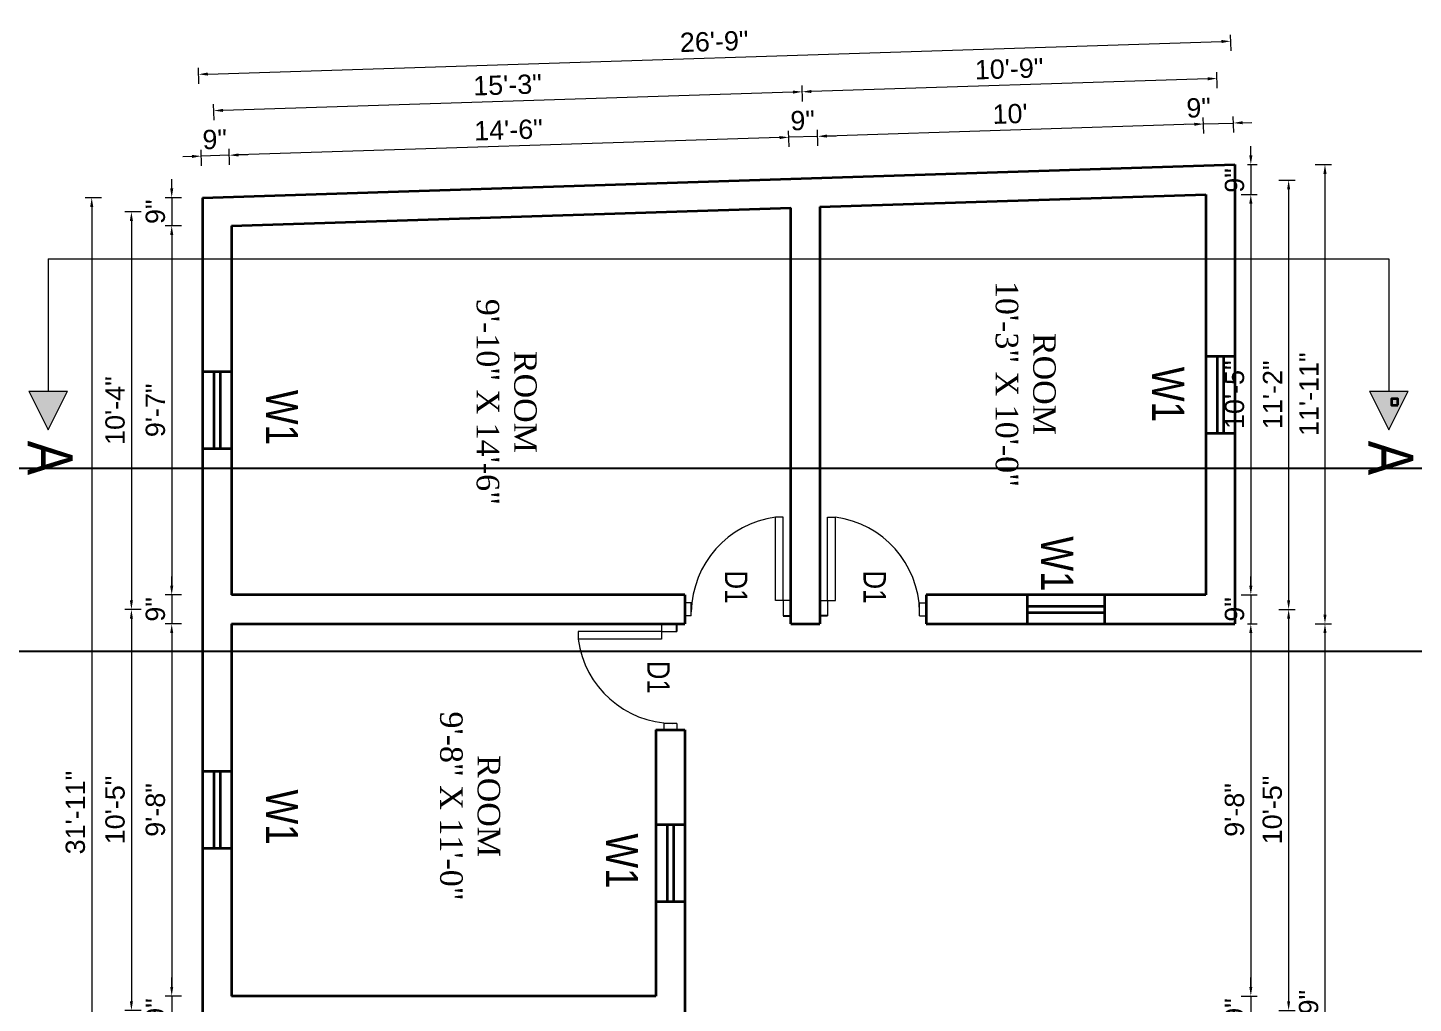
# Model space of a CAD drawing. Header units: inches. Extents: x 0 to 383786, y -43792 to 0.
# Drawn here: x 358287.7 to 358718.6, y -40784.3 to -40480.8 of the extents above; entities that cross this region are included whole.
import ezdxf

# ---------------------------------------------------------------- set-up
doc = ezdxf.new("R2010")
doc.units = ezdxf.units.IN
doc.header["$LTSCALE"] = 2
doc.header["$MEASUREMENT"] = 0
doc.header["$PDMODE"] = 34
doc.layers.get('0').update_dxf_attribs({"linetype": 'CONTINUOUS'})
doc.layers.get('DEFPOINTS').update_dxf_attribs({"color": 141, "linetype": 'CONTINUOUS'})
for name, color, linetype, lineweight in [('dimension', 160, 'CONTINUOUS', 15), ('door', 20, 'CONTINUOUS', 35), ('steps', 253, 'CONTINUOUS', 20), ('truss', 1, 'CONTINUOUS', 25)]:
    doc.layers.add(name, color=color, linetype=linetype, lineweight=lineweight)
doc.styles.add('Lettring Text', font='arial.ttf')
doc.styles.get("Standard").update_dxf_attribs({"font": 'ARIALN.TTF'})
doc.dimstyles.new('Copy of Standard', dxfattribs={"dimtxt": 6, "dimasz": 2.875, "dimexe": 2, "dimexo": 4, "dimgap": 2, "dimtad": 1, "dimdec": 0, "dimrnd": 1, "dimzin": 0, "dimdsep": 46, "dimlunit": 4, "dimtxsty": 'Lettring Text', "dimcen": 0.1, "dimclrd": 7, "dimclre": 7, "dimclrt": 7, "dimazin": 0, "dimtfac": 0.645, "dimtdec": 0, "dimtmove": 1, "dimatfit": 0, "dimfxl": 3, "dimfxlon": 1, "dimtfillclr": 256, "dimtolj": 1, "dimtzin": 0, "dimlwd": -1, "dimlwe": -1, "dimarcsym": 2})

# ---------------------------------------------------------------- blocks, each defined once
blk = doc.blocks.new('*D233')
at = {"layer": 'DEFPOINTS', "color": 0, "ltscale": 0.5, "transparency": 16777216}
for p in [(358663.07, -40523.43), (358654.07, -40532.72), (358668.08, -40532.72)]:
    blk.add_point(p, dxfattribs=at)
at = {"layer": 'steps', "color": 7, "ltscale": 0.5, "transparency": 16777216}
for p, q in [((358668.08, -40520.55), (358668.08, -40517.68)), ((358667.07, -40523.43), (358670.08, -40523.43)), ((358668.08, -40523.43), (358668.08, -40532.72)), ((358665.08, -40532.72), (358670.08, -40532.72)), ((358668.08, -40535.59), (358668.08, -40538.47))]:
    blk.add_line(p, q, dxfattribs=at)
for points in [[(358667.6, -40520.55), (358668.56, -40520.55), (358668.08, -40523.43)], [(358667.6, -40535.59), (358668.56, -40535.59), (358668.08, -40532.72)]]:
    blk.add_solid(points, dxfattribs=at)
at = {"layer": 'steps', "color": 7, "ltscale": 0.5, "transparency": 16777216, "insert": (358663.02, -40528.36), "char_height": 6, "attachment_point": 5, "rotation": 90, "style": 'Lettring Text'}
blk.add_mtext('\\A1;9"', dxfattribs=at)
blk = doc.blocks.new('*D234')
at = {"layer": 'DEFPOINTS', "color": 0, "ltscale": 0.5, "transparency": 16777216}
for p in [(358654.07, -40532.72), (358654.07, -40657.3), (358668.08, -40657.3)]:
    blk.add_point(p, dxfattribs=at)
at = {"layer": 'steps', "color": 7, "ltscale": 0.5, "transparency": 16777216}
for p, q in [((358665.08, -40532.72), (358670.08, -40532.72)), ((358668.08, -40535.59), (358668.08, -40654.43)), ((358665.08, -40657.3), (358670.08, -40657.3))]:
    blk.add_line(p, q, dxfattribs=at)
for points in [[(358667.6, -40535.59), (358668.56, -40535.59), (358668.08, -40532.72)], [(358667.6, -40654.43), (358668.56, -40654.43), (358668.08, -40657.3)]]:
    blk.add_solid(points, dxfattribs=at)
at = {"layer": 'steps', "color": 7, "ltscale": 0.5, "transparency": 16777216, "insert": (358663.02, -40595.01), "char_height": 6, "attachment_point": 5, "rotation": 90, "style": 'Lettring Text'}
blk.add_mtext('\\A1;10\'-5"', dxfattribs=at)
blk = doc.blocks.new('*D235')
at = {"layer": 'DEFPOINTS', "color": 0, "ltscale": 0.5, "transparency": 16777216}
for p in [(358654.07, -40657.3), (358663.07, -40666.3), (358668.08, -40666.3)]:
    blk.add_point(p, dxfattribs=at)
at = {"layer": 'steps', "color": 7, "ltscale": 0.5, "transparency": 16777216}
for p, q in [((358668.08, -40654.43), (358668.08, -40651.55)), ((358665.08, -40657.3), (358670.08, -40657.3)), ((358668.08, -40657.3), (358668.08, -40666.3)), ((358667.07, -40666.3), (358670.08, -40666.3)), ((358668.08, -40669.18), (358668.08, -40672.05))]:
    blk.add_line(p, q, dxfattribs=at)
for points in [[(358667.6, -40654.43), (358668.56, -40654.43), (358668.08, -40657.3)], [(358667.6, -40669.18), (358668.56, -40669.18), (358668.08, -40666.3)]]:
    blk.add_solid(points, dxfattribs=at)
at = {"layer": 'steps', "color": 7, "ltscale": 0.5, "transparency": 16777216, "insert": (358663.02, -40661.8), "char_height": 6, "attachment_point": 5, "rotation": 90, "style": 'Lettring Text'}
blk.add_mtext('\\A1;9"', dxfattribs=at)
blk = doc.blocks.new('*D236')
at = {"layer": 'DEFPOINTS', "color": 0, "ltscale": 0.5, "transparency": 16777216}
for p in [(358658.57, -40528.27), (358658.57, -40661.8), (358679.84, -40661.8)]:
    blk.add_point(p, dxfattribs=at)
at = {"layer": 'steps', "color": 7, "ltscale": 0.5, "transparency": 16777216}
for p, q in [((358676.84, -40528.27), (358681.84, -40528.27)), ((358679.84, -40531.14), (358679.84, -40658.93)), ((358676.84, -40661.8), (358681.84, -40661.8))]:
    blk.add_line(p, q, dxfattribs=at)
for points in [[(358679.36, -40531.14), (358680.32, -40531.14), (358679.84, -40528.27)], [(358679.36, -40658.93), (358680.32, -40658.93), (358679.84, -40661.8)]]:
    blk.add_solid(points, dxfattribs=at)
at = {"layer": 'steps', "color": 7, "ltscale": 0.5, "transparency": 16777216, "insert": (358674.83, -40595.03), "char_height": 6, "attachment_point": 5, "rotation": 90, "style": 'Lettring Text'}
blk.add_mtext('\\A1;11\'-2"', dxfattribs=at)
blk = doc.blocks.new('*D237')
at = {"layer": 'DEFPOINTS', "color": 0, "ltscale": 0.5, "transparency": 16777216}
for p in [(358663.07, -40523.43), (358663.07, -40666.3), (358691.14, -40666.3)]:
    blk.add_point(p, dxfattribs=at)
at = {"layer": 'steps', "color": 7, "ltscale": 0.5, "transparency": 16777216}
for p, q in [((358688.14, -40523.43), (358693.14, -40523.43)), ((358691.14, -40526.3), (358691.14, -40663.43)), ((358688.14, -40666.3), (358693.14, -40666.3))]:
    blk.add_line(p, q, dxfattribs=at)
for points in [[(358690.66, -40526.3), (358691.62, -40526.3), (358691.14, -40523.43)], [(358690.66, -40663.43), (358691.62, -40663.43), (358691.14, -40666.3)]]:
    blk.add_solid(points, dxfattribs=at)
at = {"layer": 'steps', "color": 7, "ltscale": 0.5, "transparency": 16777216, "insert": (358686.13, -40594.86), "char_height": 6, "attachment_point": 5, "rotation": 90, "style": 'Lettring Text'}
blk.add_mtext('\\A1;11\'-11"', dxfattribs=at)
blk = doc.blocks.new('*D238')
at = {"layer": 'DEFPOINTS', "color": 0, "ltscale": 0.5, "transparency": 16777216}
for p in [(358342.07, -40533.73), (358332.48, -40542.45), (358351.07, -40542.45)]:
    blk.add_point(p, dxfattribs=at)
at = {"layer": 'steps', "color": 7, "ltscale": 0.5, "transparency": 16777216}
for p, q in [((358332.48, -40530.85), (358332.48, -40527.98)), ((358335.48, -40533.73), (358330.48, -40533.73)), ((358332.48, -40533.73), (358332.48, -40542.45)), ((358335.48, -40542.45), (358330.48, -40542.45)), ((358332.48, -40545.32), (358332.48, -40548.2))]:
    blk.add_line(p, q, dxfattribs=at)
for points in [[(358332, -40530.85), (358332.96, -40530.85), (358332.48, -40533.73)], [(358332, -40545.32), (358332.96, -40545.32), (358332.48, -40542.45)]]:
    blk.add_solid(points, dxfattribs=at)
at = {"layer": 'steps', "color": 7, "ltscale": 0.5, "transparency": 16777216, "insert": (358327.42, -40538.09), "char_height": 6, "attachment_point": 5, "rotation": 90, "style": 'Lettring Text'}
blk.add_mtext('\\A1;9"', dxfattribs=at)
blk = doc.blocks.new('*D239')
at = {"layer": 'DEFPOINTS', "color": 0, "ltscale": 0.5, "transparency": 16777216}
for p in [(358351.07, -40542.45), (358332.48, -40657.3), (358342.07, -40657.3)]:
    blk.add_point(p, dxfattribs=at)
at = {"layer": 'steps', "color": 7, "ltscale": 0.5, "transparency": 16777216}
for p, q in [((358335.48, -40542.45), (358330.48, -40542.45)), ((358332.48, -40545.32), (358332.48, -40654.43)), ((358335.48, -40657.3), (358330.48, -40657.3))]:
    blk.add_line(p, q, dxfattribs=at)
for points in [[(358332, -40545.32), (358332.96, -40545.32), (358332.48, -40542.45)], [(358332, -40654.43), (358332.96, -40654.43), (358332.48, -40657.3)]]:
    blk.add_solid(points, dxfattribs=at)
at = {"layer": 'steps', "color": 7, "ltscale": 0.5, "transparency": 16777216, "insert": (358327.42, -40599.87), "char_height": 6, "attachment_point": 5, "rotation": 90, "style": 'Lettring Text'}
blk.add_mtext('\\A1;9\'-7"', dxfattribs=at)
blk = doc.blocks.new('*D240')
at = {"layer": 'DEFPOINTS', "color": 0, "ltscale": 0.5, "transparency": 16777216}
for p in [(358342.07, -40657.3), (358332.48, -40666.3), (358342.07, -40666.3)]:
    blk.add_point(p, dxfattribs=at)
at = {"layer": 'steps', "color": 7, "ltscale": 0.5, "transparency": 16777216}
for p, q in [((358332.48, -40654.43), (358332.48, -40651.55)), ((358335.48, -40657.3), (358330.48, -40657.3)), ((358332.48, -40657.3), (358332.48, -40666.3)), ((358335.48, -40666.3), (358330.48, -40666.3)), ((358332.48, -40669.18), (358332.48, -40672.05))]:
    blk.add_line(p, q, dxfattribs=at)
for points in [[(358332, -40654.43), (358332.96, -40654.43), (358332.48, -40657.3)], [(358332, -40669.18), (358332.96, -40669.18), (358332.48, -40666.3)]]:
    blk.add_solid(points, dxfattribs=at)
at = {"layer": 'steps', "color": 7, "ltscale": 0.5, "transparency": 16777216, "insert": (358327.42, -40661.8), "char_height": 6, "attachment_point": 5, "rotation": 90, "style": 'Lettring Text'}
blk.add_mtext('\\A1;9"', dxfattribs=at)
blk = doc.blocks.new('*D241')
at = {"layer": 'DEFPOINTS', "color": 0, "ltscale": 0.5, "transparency": 16777216}
for p in [(358342.07, -40666.3), (358332.48, -40782.09), (358351.07, -40782.09)]:
    blk.add_point(p, dxfattribs=at)
at = {"layer": 'steps', "color": 7, "ltscale": 0.5, "transparency": 16777216}
for p, q in [((358335.48, -40666.3), (358330.48, -40666.3)), ((358332.48, -40669.18), (358332.48, -40779.22)), ((358335.48, -40782.09), (358330.48, -40782.09))]:
    blk.add_line(p, q, dxfattribs=at)
for points in [[(358332, -40669.18), (358332.96, -40669.18), (358332.48, -40666.3)], [(358332, -40779.22), (358332.96, -40779.22), (358332.48, -40782.09)]]:
    blk.add_solid(points, dxfattribs=at)
at = {"layer": 'steps', "color": 7, "ltscale": 0.5, "transparency": 16777216, "insert": (358327.42, -40724.2), "char_height": 6, "attachment_point": 5, "rotation": 90, "style": 'Lettring Text'}
blk.add_mtext('\\A1;9\'-8"', dxfattribs=at)
blk = doc.blocks.new('*D242')
at = {"layer": 'DEFPOINTS', "color": 0, "ltscale": 0.5, "transparency": 16777216}
for p in [(358351.07, -40782.09), (358332.48, -40791.09), (358342.07, -40791.09)]:
    blk.add_point(p, dxfattribs=at)
at = {"layer": 'steps', "color": 7, "ltscale": 0.5, "transparency": 16777216}
for p, q in [((358332.48, -40779.22), (358332.48, -40776.34)), ((358335.48, -40782.09), (358330.48, -40782.09)), ((358332.48, -40782.09), (358332.48, -40791.09)), ((358335.48, -40791.09), (358330.48, -40791.09)), ((358332.48, -40793.97), (358332.48, -40796.84))]:
    blk.add_line(p, q, dxfattribs=at)
for points in [[(358332, -40779.22), (358332.96, -40779.22), (358332.48, -40782.09)], [(358332, -40793.97), (358332.96, -40793.97), (358332.48, -40791.09)]]:
    blk.add_solid(points, dxfattribs=at)
at = {"layer": 'steps', "color": 7, "ltscale": 0.5, "transparency": 16777216, "insert": (358327.42, -40786.59), "char_height": 6, "attachment_point": 5, "rotation": 90, "style": 'Lettring Text'}
blk.add_mtext('\\A1;9"', dxfattribs=at)
blk = doc.blocks.new('*D245')
at = {"layer": 'DEFPOINTS', "color": 0, "ltscale": 0.5, "transparency": 16777216}
for p in [(358346.57, -40538.09), (358319.94, -40661.8), (358346.57, -40661.8)]:
    blk.add_point(p, dxfattribs=at)
at = {"layer": 'steps', "color": 7, "ltscale": 0.5, "transparency": 16777216}
for p, q in [((358322.94, -40538.09), (358317.94, -40538.09)), ((358319.94, -40540.96), (358319.94, -40658.93)), ((358322.94, -40661.8), (358317.94, -40661.8))]:
    blk.add_line(p, q, dxfattribs=at)
for points in [[(358319.46, -40540.96), (358320.42, -40540.96), (358319.94, -40538.09)], [(358319.46, -40658.93), (358320.42, -40658.93), (358319.94, -40661.8)]]:
    blk.add_solid(points, dxfattribs=at)
at = {"layer": 'steps', "color": 7, "ltscale": 0.5, "transparency": 16777216, "insert": (358314.88, -40599.95), "char_height": 6, "attachment_point": 5, "rotation": 90, "style": 'Lettring Text'}
blk.add_mtext('\\A1;10\'-4"', dxfattribs=at)
blk = doc.blocks.new('*D246')
at = {"layer": 'DEFPOINTS', "color": 0, "ltscale": 0.5, "transparency": 16777216}
for p in [(358346.57, -40661.8), (358319.94, -40786.59), (358346.57, -40786.59)]:
    blk.add_point(p, dxfattribs=at)
at = {"layer": 'steps', "color": 7, "ltscale": 0.5, "transparency": 16777216}
for p, q in [((358322.94, -40661.8), (358317.94, -40661.8)), ((358319.94, -40664.68), (358319.94, -40783.72)), ((358322.94, -40786.59), (358317.94, -40786.59))]:
    blk.add_line(p, q, dxfattribs=at)
for points in [[(358319.46, -40664.68), (358320.42, -40664.68), (358319.94, -40661.8)], [(358319.46, -40783.72), (358320.42, -40783.72), (358319.94, -40786.59)]]:
    blk.add_solid(points, dxfattribs=at)
at = {"layer": 'steps', "color": 7, "ltscale": 0.5, "transparency": 16777216, "insert": (358314.88, -40724.2), "char_height": 6, "attachment_point": 5, "rotation": 90, "style": 'Lettring Text'}
blk.add_mtext('\\A1;10\'-5"', dxfattribs=at)
blk = doc.blocks.new('*D248')
at = {"layer": 'DEFPOINTS', "color": 0, "ltscale": 0.5, "transparency": 16777216}
for p in [(358342.07, -40533.73), (358307.6, -40916.28), (358342.07, -40916.28)]:
    blk.add_point(p, dxfattribs=at)
at = {"layer": 'steps', "color": 7, "ltscale": 0.5, "transparency": 16777216}
for p, q in [((358310.6, -40533.73), (358305.6, -40533.73)), ((358307.6, -40536.6), (358307.6, -40913.41)), ((358310.6, -40916.28), (358305.6, -40916.28))]:
    blk.add_line(p, q, dxfattribs=at)
for points in [[(358307.12, -40536.6), (358308.08, -40536.6), (358307.6, -40533.73)], [(358307.12, -40913.41), (358308.08, -40913.41), (358307.6, -40916.28)]]:
    blk.add_solid(points, dxfattribs=at)
at = {"layer": 'steps', "color": 7, "ltscale": 0.5, "transparency": 16777216, "insert": (358302.53, -40725.01), "char_height": 6, "attachment_point": 5, "rotation": 90, "style": 'Lettring Text'}
blk.add_mtext('\\A1;31\'-11"', dxfattribs=at)
blk = doc.blocks.new('*D249')
at = {"layer": 'DEFPOINTS', "color": 0, "ltscale": 0.5, "transparency": 16777216}
for p in [(358533.37, -40514.63), (358654.07, -40532.72), (358534.07, -40536.57)]:
    blk.add_point(p, dxfattribs=at)
at = {"layer": 'steps', "color": 7, "ltscale": 0.5, "transparency": 16777216}
for p, q in [((358653.46, -40513.78), (358653.3, -40508.78)), ((358533.46, -40517.63), (358533.3, -40512.63)), ((358650.49, -40510.87), (358536.24, -40514.54))]:
    blk.add_line(p, q, dxfattribs=at)
for points in [[(358536.23, -40514.06), (358536.26, -40515.02), (358533.37, -40514.63)], [(358650.48, -40510.39), (358650.51, -40511.35), (358653.37, -40510.78)]]:
    blk.add_solid(points, dxfattribs=at)
at = {"layer": 'steps', "color": 7, "ltscale": 0.5, "transparency": 16777216, "insert": (358593.2, -40507.65), "char_height": 6, "attachment_point": 5, "rotation": 1.8384, "style": 'Lettring Text'}
blk.add_mtext("\\A1;10'", dxfattribs=at)
blk = doc.blocks.new('*D250')
at = {"layer": 'DEFPOINTS', "color": 0, "ltscale": 0.5, "transparency": 16777216}
for p in [(358662.66, -40510.48), (358663.07, -40523.43), (358654.07, -40532.72)]:
    blk.add_point(p, dxfattribs=at)
at = {"layer": 'steps', "color": 7, "ltscale": 0.5, "transparency": 16777216}
for p, q in [((358653.46, -40513.78), (358653.3, -40508.78)), ((358662.75, -40513.48), (358662.59, -40508.48)), ((358650.49, -40510.87), (358647.62, -40510.97)), ((358653.37, -40510.78), (358662.66, -40510.48)), ((358665.53, -40510.39), (358668.4, -40510.3))]:
    blk.add_line(p, q, dxfattribs=at)
for points in [[(358665.51, -40509.91), (358665.54, -40510.87), (358662.66, -40510.48)], [(358650.48, -40510.39), (358650.51, -40511.35), (358653.37, -40510.78)]]:
    blk.add_solid(points, dxfattribs=at)
at = {"layer": 'steps', "color": 7, "ltscale": 0.5, "transparency": 16777216, "insert": (358651.85, -40505.76), "char_height": 6, "attachment_point": 5, "rotation": 1.8384, "style": 'Lettring Text'}
blk.add_mtext('\\A1;9"', dxfattribs=at)
blk = doc.blocks.new('*D251')
at = {"layer": 'DEFPOINTS', "color": 0, "ltscale": 0.5, "transparency": 16777216}
for p in [(358524.37, -40514.92), (358525.07, -40536.86), (358534.07, -40536.57)]:
    blk.add_point(p, dxfattribs=at)
at = {"layer": 'steps', "color": 7, "ltscale": 0.5, "transparency": 16777216}
for p, q in [((358524.46, -40517.92), (358524.3, -40512.92)), ((358533.46, -40517.63), (358533.3, -40512.63)), ((358536.24, -40514.54), (358539.11, -40514.45)), ((358521.49, -40515.01), (358518.62, -40515.11)), ((358533.37, -40514.63), (358524.37, -40514.92))]:
    blk.add_line(p, q, dxfattribs=at)
for points in [[(358521.48, -40514.54), (358521.51, -40515.49), (358524.37, -40514.92)], [(358536.23, -40514.06), (358536.26, -40515.02), (358533.37, -40514.63)]]:
    blk.add_solid(points, dxfattribs=at)
at = {"layer": 'steps', "color": 7, "ltscale": 0.5, "transparency": 16777216, "insert": (358528.7, -40509.72), "char_height": 6, "attachment_point": 5, "rotation": 1.8384, "style": 'Lettring Text'}
blk.add_mtext('\\A1;9"', dxfattribs=at)
blk = doc.blocks.new('*D252')
at = {"layer": 'DEFPOINTS', "color": 0, "ltscale": 0.5, "transparency": 16777216}
for p in [(358350.37, -40520.51), (358525.07, -40536.86), (358351.07, -40542.45)]:
    blk.add_point(p, dxfattribs=at)
at = {"layer": 'steps', "color": 7, "ltscale": 0.5, "transparency": 16777216}
for p, q in [((358524.46, -40517.92), (358524.3, -40512.92)), ((358350.46, -40523.51), (358350.3, -40518.51)), ((358521.49, -40515.01), (358353.24, -40520.41))]:
    blk.add_line(p, q, dxfattribs=at)
for points in [[(358521.48, -40514.54), (358521.51, -40515.49), (358524.37, -40514.92)], [(358353.23, -40519.94), (358353.26, -40520.89), (358350.37, -40520.51)]]:
    blk.add_solid(points, dxfattribs=at)
at = {"layer": 'steps', "color": 7, "ltscale": 0.5, "transparency": 16777216, "insert": (358437.2, -40512.65), "char_height": 6, "attachment_point": 5, "rotation": 1.8384, "style": 'Lettring Text'}
blk.add_mtext('\\A1;14\'-6"', dxfattribs=at)
blk = doc.blocks.new('*D253')
at = {"layer": 'DEFPOINTS', "color": 0, "ltscale": 0.5, "transparency": 16777216}
for p in [(358341.66, -40520.79), (358342.07, -40533.73), (358351.07, -40542.45)]:
    blk.add_point(p, dxfattribs=at)
at = {"layer": 'steps', "color": 7, "ltscale": 0.5, "transparency": 16777216}
for p, q in [((358341.75, -40523.79), (358341.59, -40518.79)), ((358350.46, -40523.51), (358350.3, -40518.51)), ((358338.78, -40520.88), (358335.91, -40520.97)), ((358350.37, -40520.51), (358341.66, -40520.79)), ((358353.24, -40520.41), (358356.11, -40520.32))]:
    blk.add_line(p, q, dxfattribs=at)
for points in [[(358338.77, -40520.4), (358338.8, -40521.36), (358341.66, -40520.79)], [(358353.23, -40519.94), (358353.26, -40520.89), (358350.37, -40520.51)]]:
    blk.add_solid(points, dxfattribs=at)
at = {"layer": 'steps', "color": 7, "ltscale": 0.5, "transparency": 16777216, "insert": (358345.85, -40515.59), "char_height": 6, "attachment_point": 5, "rotation": 1.8384, "style": 'Lettring Text'}
blk.add_mtext('\\A1;9"', dxfattribs=at)
blk = doc.blocks.new('*D254')
at = {"layer": 'DEFPOINTS', "color": 0, "ltscale": 0.5, "transparency": 16777216}
for p in [(358528.56, -40500.77), (358658.57, -40528.07), (358529.57, -40532.21)]:
    blk.add_point(p, dxfattribs=at)
at = {"layer": 'steps', "color": 7, "ltscale": 0.5, "transparency": 16777216}
for p, q in [((358654.69, -40496.72), (358531.44, -40500.67)), ((358657.66, -40499.62), (358657.5, -40494.63)), ((358528.66, -40503.77), (358528.5, -40498.77))]:
    blk.add_line(p, q, dxfattribs=at)
for points in [[(358654.67, -40496.24), (358654.7, -40497.2), (358657.56, -40496.63)], [(358531.42, -40500.2), (358531.45, -40501.15), (358528.56, -40500.77)]]:
    blk.add_solid(points, dxfattribs=at)
at = {"layer": 'steps', "color": 7, "ltscale": 0.5, "transparency": 16777216, "insert": (358592.9, -40493.64), "char_height": 6, "attachment_point": 5, "rotation": 1.8384, "style": 'Lettring Text'}
blk.add_mtext('\\A1;10\'-9"', dxfattribs=at)
blk = doc.blocks.new('*D255')
at = {"layer": 'DEFPOINTS', "color": 0, "ltscale": 0.5, "transparency": 16777216}
for p in [(358345.56, -40506.64), (358529.57, -40532.21), (358346.57, -40538.09)]:
    blk.add_point(p, dxfattribs=at)
at = {"layer": 'steps', "color": 7, "ltscale": 0.5, "transparency": 16777216}
for p, q in [((358525.69, -40500.86), (358348.44, -40506.55)), ((358528.66, -40503.77), (358528.5, -40498.77)), ((358345.66, -40509.64), (358345.5, -40504.64))]:
    blk.add_line(p, q, dxfattribs=at)
for points in [[(358525.67, -40500.38), (358525.7, -40501.34), (358528.56, -40500.77)], [(358348.42, -40506.07), (358348.45, -40507.03), (358345.56, -40506.64)]]:
    blk.add_solid(points, dxfattribs=at)
at = {"layer": 'steps', "color": 7, "ltscale": 0.5, "transparency": 16777216, "insert": (358436.9, -40498.64), "char_height": 6, "attachment_point": 5, "rotation": 1.8384, "style": 'Lettring Text'}
blk.add_mtext('\\A1;15\'-3"', dxfattribs=at)
blk = doc.blocks.new('*D256')
at = {"layer": 'DEFPOINTS', "color": 0, "ltscale": 0.5, "transparency": 16777216}
for p in [(358661.84, -40485.04), (358663.07, -40523.43), (358342.07, -40533.73)]:
    blk.add_point(p, dxfattribs=at)
at = {"layer": 'steps', "color": 7, "ltscale": 0.5, "transparency": 16777216}
for p, q in [((358661.94, -40488.04), (358661.78, -40483.04)), ((358343.71, -40495.25), (358658.97, -40485.13)), ((358340.94, -40498.34), (358340.78, -40493.34))]:
    blk.add_line(p, q, dxfattribs=at)
for points in [[(358658.95, -40484.65), (358658.98, -40485.61), (358661.84, -40485.04)], [(358343.7, -40494.77), (358343.73, -40495.73), (358340.84, -40495.34)]]:
    blk.add_solid(points, dxfattribs=at)
at = {"layer": 'steps', "color": 7, "ltscale": 0.5, "transparency": 16777216, "insert": (358501.18, -40485.13), "char_height": 6, "attachment_point": 5, "rotation": 1.8384, "style": 'Lettring Text'}
blk.add_mtext('\\A1;26\'-9"', dxfattribs=at)
blk = doc.blocks.new('*D262')
at = {"layer": 'DEFPOINTS', "color": 0, "ltscale": 0.5, "transparency": 16777216}
for p in [(358648.07, -40657.3), (358492.07, -40915.4), (358648.07, -40926.16)]:
    blk.add_point(p, dxfattribs=at)
at = {"layer": 'steps', "color": 7, "ltscale": 0.5, "transparency": 16777216}
for p, q in [((358492.07, -40923.16), (358492.07, -40928.16)), ((358648.07, -40923.16), (358648.07, -40928.16)), ((358494.95, -40926.16), (358645.2, -40926.16))]:
    blk.add_line(p, q, dxfattribs=at)
for points in [[(358494.95, -40925.68), (358494.95, -40926.64), (358492.07, -40926.16)], [(358645.2, -40925.68), (358645.2, -40926.64), (358648.07, -40926.16)]]:
    blk.add_solid(points, dxfattribs=at)
at = {"layer": 'steps', "color": 7, "ltscale": 0.5, "transparency": 16777216, "insert": (358570.07, -40921.1), "char_height": 6, "attachment_point": 5, "style": 'Lettring Text'}
blk.add_mtext("\\A1;13'", dxfattribs=at)
blk = doc.blocks.new('*D263')
at = {"layer": 'DEFPOINTS', "color": 0, "ltscale": 0.5, "transparency": 16777216}
for p in [(358648.07, -40657.3), (358657.07, -40666.3), (358657.07, -40926.16)]:
    blk.add_point(p, dxfattribs=at)
at = {"layer": 'steps', "color": 7, "ltscale": 0.5, "transparency": 16777216}
for p, q in [((358648.07, -40923.16), (358648.07, -40928.16)), ((358657.07, -40923.16), (358657.07, -40928.16)), ((358645.2, -40926.16), (358642.32, -40926.16)), ((358648.07, -40926.16), (358657.07, -40926.16)), ((358659.95, -40926.16), (358662.82, -40926.16))]:
    blk.add_line(p, q, dxfattribs=at)
for points in [[(358645.2, -40925.68), (358645.2, -40926.64), (358648.07, -40926.16)], [(358659.95, -40925.68), (358659.95, -40926.64), (358657.07, -40926.16)]]:
    blk.add_solid(points, dxfattribs=at)
at = {"layer": 'steps', "color": 7, "ltscale": 0.5, "transparency": 16777216, "insert": (358652.57, -40921.1), "char_height": 6, "attachment_point": 5, "style": 'Lettring Text'}
blk.add_mtext('\\A1;9"', dxfattribs=at)
blk = doc.blocks.new('*D264')
at = {"layer": 'DEFPOINTS', "color": 0, "ltscale": 0.5, "transparency": 16777216}
for p in [(358652.57, -40661.8), (358492.07, -40915.4), (358652.57, -40936.53)]:
    blk.add_point(p, dxfattribs=at)
at = {"layer": 'steps', "color": 7, "ltscale": 0.5, "transparency": 16777216}
for p, q in [((358492.07, -40933.53), (358492.07, -40938.53)), ((358494.95, -40936.53), (358649.7, -40936.53)), ((358652.57, -40933.53), (358652.57, -40938.53))]:
    blk.add_line(p, q, dxfattribs=at)
for points in [[(358494.95, -40936.06), (358494.95, -40937.01), (358492.07, -40936.53)], [(358649.7, -40936.06), (358649.7, -40937.01), (358652.57, -40936.53)]]:
    blk.add_solid(points, dxfattribs=at)
at = {"layer": 'steps', "color": 7, "ltscale": 0.5, "transparency": 16777216, "insert": (358572.32, -40931.47), "char_height": 6, "attachment_point": 5, "style": 'Lettring Text'}
blk.add_mtext('\\A1;13\'-5"', dxfattribs=at)
blk = doc.blocks.new('*D265')
at = {"layer": 'DEFPOINTS', "color": 0, "ltscale": 0.5, "transparency": 16777216}
for p in [(358657.07, -40666.3), (358492.07, -40915.4), (358657.07, -40947.76)]:
    blk.add_point(p, dxfattribs=at)
at = {"layer": 'steps', "color": 7, "ltscale": 0.5, "transparency": 16777216}
for p, q in [((358492.07, -40944.76), (358492.07, -40949.76)), ((358657.07, -40944.76), (358657.07, -40949.76)), ((358494.95, -40947.76), (358654.2, -40947.76))]:
    blk.add_line(p, q, dxfattribs=at)
for points in [[(358494.95, -40947.28), (358494.95, -40948.24), (358492.07, -40947.76)], [(358654.2, -40947.28), (358654.2, -40948.24), (358657.07, -40947.76)]]:
    blk.add_solid(points, dxfattribs=at)
at = {"layer": 'steps', "color": 7, "ltscale": 0.5, "transparency": 16777216, "insert": (358574.57, -40942.7), "char_height": 6, "attachment_point": 5, "style": 'Lettring Text'}
blk.add_mtext('\\A1;13\'-9"', dxfattribs=at)
blk = doc.blocks.new('*D266')
at = {"layer": 'DEFPOINTS', "color": 0, "ltscale": 0.5, "transparency": 16777216}
for p in [(358663.07, -40666.3), (358483.07, -40782.09), (358668.08, -40782.09)]:
    blk.add_point(p, dxfattribs=at)
at = {"layer": 'steps', "color": 7, "ltscale": 0.5, "transparency": 16777216}
for p, q in [((358667.07, -40666.3), (358670.08, -40666.3)), ((358668.08, -40669.18), (358668.08, -40779.22)), ((358665.08, -40782.09), (358670.08, -40782.09))]:
    blk.add_line(p, q, dxfattribs=at)
for points in [[(358667.6, -40669.18), (358668.56, -40669.18), (358668.08, -40666.3)], [(358667.6, -40779.22), (358668.56, -40779.22), (358668.08, -40782.09)]]:
    blk.add_solid(points, dxfattribs=at)
at = {"layer": 'steps', "color": 7, "ltscale": 0.5, "transparency": 16777216, "insert": (358663.02, -40724.2), "char_height": 6, "attachment_point": 5, "rotation": 90, "style": 'Lettring Text'}
blk.add_mtext('\\A1;9\'-8"', dxfattribs=at)
blk = doc.blocks.new('*D267')
at = {"layer": 'DEFPOINTS', "color": 0, "ltscale": 0.5, "transparency": 16777216}
for p in [(358483.07, -40782.09), (358492.07, -40791.09), (358668.08, -40791.09)]:
    blk.add_point(p, dxfattribs=at)
at = {"layer": 'steps', "color": 7, "ltscale": 0.5, "transparency": 16777216}
for p, q in [((358668.08, -40779.22), (358668.08, -40776.34)), ((358665.08, -40782.09), (358670.08, -40782.09)), ((358668.08, -40782.09), (358668.08, -40791.09)), ((358665.08, -40791.09), (358670.08, -40791.09)), ((358668.08, -40793.97), (358668.08, -40796.84))]:
    blk.add_line(p, q, dxfattribs=at)
for points in [[(358667.6, -40779.22), (358668.56, -40779.22), (358668.08, -40782.09)], [(358667.6, -40793.97), (358668.56, -40793.97), (358668.08, -40791.09)]]:
    blk.add_solid(points, dxfattribs=at)
at = {"layer": 'steps', "color": 7, "ltscale": 0.5, "transparency": 16777216, "insert": (358663.02, -40786.59), "char_height": 6, "attachment_point": 5, "rotation": 90, "style": 'Lettring Text'}
blk.add_mtext('\\A1;9"', dxfattribs=at)
blk = doc.blocks.new('*D270')
at = {"layer": 'DEFPOINTS', "color": 0, "ltscale": 0.5, "transparency": 16777216}
for p in [(358658.57, -40661.8), (358483.07, -40786.59), (358679.84, -40786.59)]:
    blk.add_point(p, dxfattribs=at)
at = {"layer": 'steps', "color": 7, "ltscale": 0.5, "transparency": 16777216}
for p, q in [((358676.84, -40661.8), (358681.84, -40661.8)), ((358679.84, -40664.68), (358679.84, -40783.72)), ((358676.84, -40786.59), (358681.84, -40786.59))]:
    blk.add_line(p, q, dxfattribs=at)
for points in [[(358679.36, -40664.68), (358680.32, -40664.68), (358679.84, -40661.8)], [(358679.36, -40783.72), (358680.32, -40783.72), (358679.84, -40786.59)]]:
    blk.add_solid(points, dxfattribs=at)
at = {"layer": 'steps', "color": 7, "ltscale": 0.5, "transparency": 16777216, "insert": (358674.78, -40724.2), "char_height": 6, "attachment_point": 5, "rotation": 90, "style": 'Lettring Text'}
blk.add_mtext('\\A1;10\'-5"', dxfattribs=at)
blk = doc.blocks.new('*D272')
at = {"layer": 'DEFPOINTS', "color": 0, "ltscale": 0.5, "transparency": 16777216}
for p in [(358663.07, -40666.3), (358492.07, -40915.4), (358691.14, -40915.4)]:
    blk.add_point(p, dxfattribs=at)
at = {"layer": 'steps', "color": 7, "ltscale": 0.5, "transparency": 16777216}
for p, q in [((358688.14, -40666.3), (358693.14, -40666.3)), ((358691.14, -40669.18), (358691.14, -40912.52)), ((358688.14, -40915.4), (358693.14, -40915.4))]:
    blk.add_line(p, q, dxfattribs=at)
for points in [[(358690.66, -40669.18), (358691.62, -40669.18), (358691.14, -40666.3)], [(358690.66, -40912.52), (358691.62, -40912.52), (358691.14, -40915.4)]]:
    blk.add_solid(points, dxfattribs=at)
at = {"layer": 'steps', "color": 7, "ltscale": 0.5, "transparency": 16777216, "insert": (358686.08, -40790.85), "char_height": 6, "attachment_point": 5, "rotation": 90, "style": 'Lettring Text'}
blk.add_mtext('\\A1;20\'-9"', dxfattribs=at)

msp = doc.modelspace()

# ---------------------------------------------------------------- hatches: boundary and pattern name
at = {"linetype": 'ByBlock', "lineweight": 5}
for points in [[(358294.07, -40605.92), (358288.07, -40593.92), (358300.07, -40593.92)], [(358710.99, -40605.92), (358704.99, -40593.92), (358716.99, -40593.92)]]:
    msp.add_hatch(color=7, dxfattribs=at).paths.add_polyline_path(points)

# ---------------------------------------------------------------- linework, layer by layer
at = {"color": 7, "linetype": 'ByBlock', "lineweight": 5}
for p, q in [((358294.07, -40552.75), (358710.99, -40552.75)), ((358294.07, -40552.75), (358294.07, -40593.92)), ((358710.99, -40552.75), (358710.99, -40593.92)), ((358288.07, -40593.92), (358300.07, -40593.92)), ((358288.07, -40593.92), (358294.07, -40605.92)), ((358294.07, -40605.92), (358300.07, -40593.92)), ((358704.99, -40593.92), (358716.99, -40593.92)), ((358704.99, -40593.92), (358710.99, -40605.92)), ((358710.99, -40605.92), (358716.99, -40593.92))]:
    msp.add_line(p, q, dxfattribs=at)
at = {"ltscale": 0.5}
for p in [(362386.57, -40617.82), (362386.57, -40674.82)]:
    msp.add_xline(p, (1, 0), dxfattribs=at)
at = {"layer": 'dimension', "ltscale": 7}
for p, q in [((358520.27, -40659), (358520.27, -40633.13)), ((358522.67, -40633.13), (358520.27, -40633.13)), ((358522.67, -40659), (358522.67, -40633.13)), ((358536.47, -40659), (358536.47, -40633.13)), ((358536.47, -40633.13), (358538.87, -40633.13)), ((358538.87, -40659), (358538.87, -40633.13)), ((358494.07, -40659.8), (358492.07, -40659.8)), ((358494.07, -40663.8), (358494.07, -40659.8)), ((358522.67, -40659), (358520.27, -40659)), ((358525.07, -40659), (358522.67, -40659)), ((358522.67, -40659), (358522.67, -40663.8)), ((358525.07, -40663.8), (358525.07, -40659)), ((358534.07, -40659), (358536.47, -40659)), ((358534.07, -40663.8), (358534.07, -40659)), ((358536.47, -40659), (358536.47, -40663.8)), ((358536.47, -40659), (358538.87, -40659)), ((358565.07, -40663.8), (358565.07, -40659.8)), ((358565.07, -40659.8), (358567.07, -40659.8)), ((358494.07, -40663.8), (358492.07, -40663.8)), ((358522.67, -40663.8), (358525.07, -40663.8)), ((358536.47, -40663.8), (358534.07, -40663.8)), ((358565.07, -40663.8), (358567.07, -40663.8)), ((358484.77, -40668.7), (358458.9, -40668.7)), ((358458.9, -40668.7), (358458.9, -40671.1)), ((358484.77, -40666.3), (358484.77, -40668.7)), ((358489.57, -40666.3), (358484.77, -40666.3)), ((358484.77, -40668.7), (358489.57, -40668.7)), ((358484.77, -40668.7), (358484.77, -40671.1)), ((358489.57, -40668.7), (358489.57, -40666.3)), ((358484.77, -40671.1), (358458.9, -40671.1)), ((358489.57, -40697.3), (358485.57, -40697.3)), ((358485.57, -40697.3), (358485.57, -40699.3)), ((358489.57, -40697.3), (358489.57, -40699.3))]:
    msp.add_line(p, q, dxfattribs=at)
for centre, start, end in [((358524.28, -40663.07), 97.6166, 178.9643), ((358534.87, -40663.07), 1.0357, 82.3834), ((358488.84, -40667.1), 187.6166, 268.9643)]:
    msp.add_arc(centre, 30.21, start, end, dxfattribs=at)
at = {"layer": 'door', "ltscale": 0.5}
for p, q in [((358342.07, -40533.73), (358663.07, -40523.43)), ((358663.07, -40523.43), (358663.07, -40666.3)), ((358342.07, -40533.73), (358342.07, -40916.28)), ((358534.07, -40536.57), (358654.07, -40532.72)), ((358654.07, -40532.72), (358654.07, -40657.3)), ((358351.07, -40542.45), (358525.07, -40536.86)), ((358525.07, -40666.3), (358525.07, -40536.86)), ((358534.07, -40536.57), (358534.07, -40666.3)), ((358351.07, -40542.45), (358351.07, -40657.3)), ((358654.07, -40583.01), (358663.07, -40583.01)), ((358657.57, -40583.01), (358657.57, -40607.01)), ((358659.57, -40583.01), (358659.57, -40607.01)), ((358351.07, -40587.87), (358342.07, -40587.87)), ((358345.57, -40587.87), (358345.57, -40611.87)), ((358347.57, -40587.87), (358347.57, -40611.87)), ((358654.07, -40607.01), (358663.07, -40607.01)), ((358351.07, -40611.87), (358342.07, -40611.87)), ((358492.07, -40657.3), (358351.07, -40657.3)), ((358492.07, -40657.3), (358492.07, -40666.3)), ((358654.07, -40657.3), (358567.07, -40657.3)), ((358567.07, -40657.3), (358567.07, -40666.3)), ((358598.57, -40657.3), (358598.57, -40666.3)), ((358598.57, -40660.8), (358622.57, -40660.8)), ((358622.57, -40657.3), (358622.57, -40666.3)), ((358598.57, -40662.8), (358622.57, -40662.8)), ((358351.07, -40666.3), (358351.07, -40782.09)), ((358351.07, -40666.3), (358483.07, -40666.3)), ((358480.57, -40666.3), (358492.07, -40666.3)), ((358525.07, -40666.3), (358534.07, -40666.3)), ((358567.07, -40666.3), (358663.07, -40666.3)), ((358483.07, -40699.3), (358483.07, -40782.09)), ((358483.07, -40699.3), (358492.07, -40699.3)), ((358492.07, -40699.3), (358492.07, -40791.09)), ((358351.07, -40712.2), (358342.07, -40712.2)), ((358345.57, -40712.2), (358345.57, -40736.2)), ((358347.57, -40712.2), (358347.57, -40736.2)), ((358483.07, -40728.7), (358492.07, -40728.7)), ((358486.57, -40728.7), (358486.57, -40752.7)), ((358488.57, -40728.7), (358488.57, -40752.7)), ((358351.07, -40736.2), (358342.07, -40736.2)), ((358483.07, -40752.7), (358492.07, -40752.7)), ((358483.07, -40782.09), (358351.07, -40782.09))]:
    msp.add_line(p, q, dxfattribs=at)
msp.add_lwpolyline([(358713.84, -40598.31), (358713.84, -40596.31), (358711.84, -40596.31), (358711.84, -40598.31)], close=True, dxfattribs=at)
at = {"layer": 'truss', "ltscale": 7}
for p, q in [((358492.07, -40663.8), (358492.07, -40659.8)), ((358525.07, -40663.8), (358525.07, -40659.8)), ((358534.07, -40663.8), (358534.07, -40659.8)), ((358567.07, -40663.8), (358567.07, -40659.8)), ((358522.67, -40663.8), (358525.07, -40663.8)), ((358536.47, -40663.8), (358534.07, -40663.8)), ((358489.57, -40666.3), (358485.57, -40666.3)), ((358489.57, -40668.7), (358489.57, -40666.3)), ((358489.57, -40699.3), (358485.57, -40699.3))]:
    msp.add_line(p, q, dxfattribs=at)

# ---------------------------------------------------------------- texts
at = {"color": 7, "linetype": 'ByBlock', "lineweight": 5, "rotation": 270}
for s, insert, char_height, width, attachment_point in [('W1', (358647.37, -40586.33), 10, 44.1664, 1), ('W1', (358371.76, -40593.5), 10, 44.1664, 1), ('A', (358301.69, -40620.02), 14, 26.5803, 3), ('A', (358718.61, -40620.02), 14, 26.5803, 3), ('W1', (358612.83, -40639.07), 10, 44.1664, 1), ('W1', (358371.76, -40717.82), 10, 44.1664, 1), ('W1', (358477.52, -40731.48), 10, 44.1664, 1)]:
    msp.add_mtext(s, dxfattribs=dict(at, insert=insert, char_height=char_height, width=width, attachment_point=attachment_point))
at = {"layer": 'steps', "color": 7, "ltscale": 0.3, "char_height": 7, "width": 70.3269, "attachment_point": 2, "rotation": 270}
for s, insert in [('{\\fTimes New Roman|b0|i0|c0|p18;ROOM \\P10\'-3" X 10\'-0"}', (358607.41, -40591.66)), ('{\\fTimes New Roman|b0|i0|c0|p18;ROOM \\P9\'-10" X 14\'-6"}', (358446, -40597.25)), ('{\\fTimes New Roman|b0|i0|c0|p18;ROOM \\P9\'-8" X 11\'-0"}', (358434.63, -40722.98))]:
    msp.add_mtext(s, dxfattribs=dict(at, insert=insert))
at = {"layer": 'steps', "color": 7, "ltscale": 0.3, "char_height": 7, "rotation": 270}
for insert, attachment_point in [((358504.53, -40654.82), 8), ((358554.61, -40654.82), 2), ((358480.39, -40682.91), 8)]:
    msp.add_mtext_dynamic_manual_height_columns('{\\W1;D1}', width=18.6213, gutter_width=40, heights=[0], dxfattribs=dict(at, insert=insert, attachment_point=attachment_point))

# ---------------------------------------------------------------- dimensions: what is measured, and where the dimension line sits
at = {"layer": 'steps', "ltscale": 0.5}
for p1, p2, distance, picture, middle in [((358342.07, -40533.73), (358663.07, -40523.43), 38.41, '*D256', (358501.18, -40485.13)), ((358658.57, -40528.07), (358529.57, -40532.21), -31.46, '*D254', (358592.9, -40493.64)), ((358654.07, -40532.72), (358534.07, -40536.57), -21.95, '*D249', (358593.2, -40507.65))]:
    dim = msp.add_aligned_dim(p1=p1, p2=p2, distance=distance, dimstyle='Copy of Standard', dxfattribs=at)
    dim.commit()
    dim.dimension.update_dxf_attribs({"geometry": picture, "text_midpoint": middle})
for base, p1, p2, angle, picture, middle in [((358345.56, -40506.64), (358529.57, -40532.21), (358346.57, -40538.09), 1.8384, '*D255', (358436.9, -40498.64)), ((358350.37, -40520.51), (358525.07, -40536.86), (358351.07, -40542.45), 1.8384, '*D252', (358437.2, -40512.65)), ((358691.14, -40666.3), (358663.07, -40523.43), (358663.07, -40666.3), 270, '*D237', (358686.13, -40594.86)), ((358679.84, -40661.8), (358658.57, -40528.27), (358658.57, -40661.8), 270, '*D236', (358674.83, -40595.03)), ((358307.6, -40916.28), (358342.07, -40533.73), (358342.07, -40916.28), 270, '*D248', (358302.53, -40725.01)), ((358668.08, -40657.3), (358654.07, -40532.72), (358654.07, -40657.3), 270, '*D234', (358663.02, -40595.01)), ((358319.94, -40661.8), (358346.57, -40538.09), (358346.57, -40661.8), 270, '*D245', (358314.88, -40599.95)), ((358332.48, -40657.3), (358351.07, -40542.45), (358342.07, -40657.3), 270, '*D239', (358327.42, -40599.87)), ((358319.94, -40786.59), (358346.57, -40661.8), (358346.57, -40786.59), 270, '*D246', (358314.88, -40724.2)), ((358679.84, -40786.59), (358658.57, -40661.8), (358483.07, -40786.59), 270, '*D270', (358674.78, -40724.2)), ((358332.48, -40782.09), (358342.07, -40666.3), (358351.07, -40782.09), 270, '*D241', (358327.42, -40724.2)), ((358668.08, -40782.09), (358663.07, -40666.3), (358483.07, -40782.09), 270, '*D266', (358663.02, -40724.2)), ((358691.14, -40915.4), (358663.07, -40666.3), (358492.07, -40915.4), 270, '*D272', (358686.08, -40790.85))]:
    dim = msp.add_linear_dim(base=base, p1=p1, p2=p2, angle=angle, dimstyle='Copy of Standard', dxfattribs=at)
    dim.commit()
    dim.dimension.update_dxf_attribs({"geometry": picture, "text_midpoint": middle})
for base, p1, p2, angle, picture, middle in [((358524.37, -40514.92), (358534.07, -40536.57), (358525.07, -40536.86), 1.8384, '*D251', (358528.87, -40514.78)), ((358662.66, -40510.48), (358654.07, -40532.72), (358663.07, -40523.43), 1.8384, '*D250', (358652.01, -40510.83)), ((358341.66, -40520.79), (358351.07, -40542.45), (358342.07, -40533.73), 1.8384, '*D253', (358346.01, -40520.65)), ((358668.08, -40532.72), (358663.07, -40523.43), (358654.07, -40532.72), 270, '*D233', (358668.08, -40528.36)), ((358332.48, -40542.45), (358342.07, -40533.73), (358351.07, -40542.45), 270, '*D238', (358332.48, -40538.09)), ((358332.48, -40666.3), (358342.07, -40657.3), (358342.07, -40666.3), 270, '*D240', (358332.48, -40661.8)), ((358668.08, -40666.3), (358654.07, -40657.3), (358663.07, -40666.3), 270, '*D235', (358668.08, -40661.8)), ((358332.48, -40791.09), (358351.07, -40782.09), (358342.07, -40791.09), 270, '*D242', (358332.48, -40786.59)), ((358668.08, -40791.09), (358483.07, -40782.09), (358492.07, -40791.09), 270, '*D267', (358668.08, -40786.59))]:
    dim = msp.add_linear_dim(base=base, p1=p1, p2=p2, angle=angle, dimstyle='Copy of Standard', dxfattribs=at)
    dim.commit()
    dim.dimension.update_dxf_attribs({"geometry": picture, "text_midpoint": middle, "dimtype": 160})
for base, p1, p2, picture, middle in [((358648.07, -40926.16), (358492.07, -40915.4), (358648.07, -40657.3), '*D262', (358570.07, -40921.1)), ((358652.57137979, -40936.53467316), (358492.07137979, -40915.39507118), (358652.57137979, -40661.80348227), '*D264', (358572.32137979, -40931.46918885)), ((358657.07, -40947.76), (358492.07, -40915.4), (358657.07, -40666.3), '*D265', (358574.57, -40942.7))]:
    dim = msp.add_linear_dim(base=base, p1=p1, p2=p2, dimstyle='Copy of Standard', dxfattribs=at)
    dim.commit()
    dim.dimension.update_dxf_attribs({"geometry": picture, "text_midpoint": middle})
dim = msp.add_linear_dim(base=(358657.07, -40926.16), p1=(358648.07, -40657.3), p2=(358657.07, -40666.3), dimstyle='Copy of Standard', dxfattribs=at)
dim.commit()
dim.dimension.update_dxf_attribs({"geometry": '*D263', "text_midpoint": (358652.57, -40926.16), "dimtype": 160})

doc.saveas('drawing.dxf')
